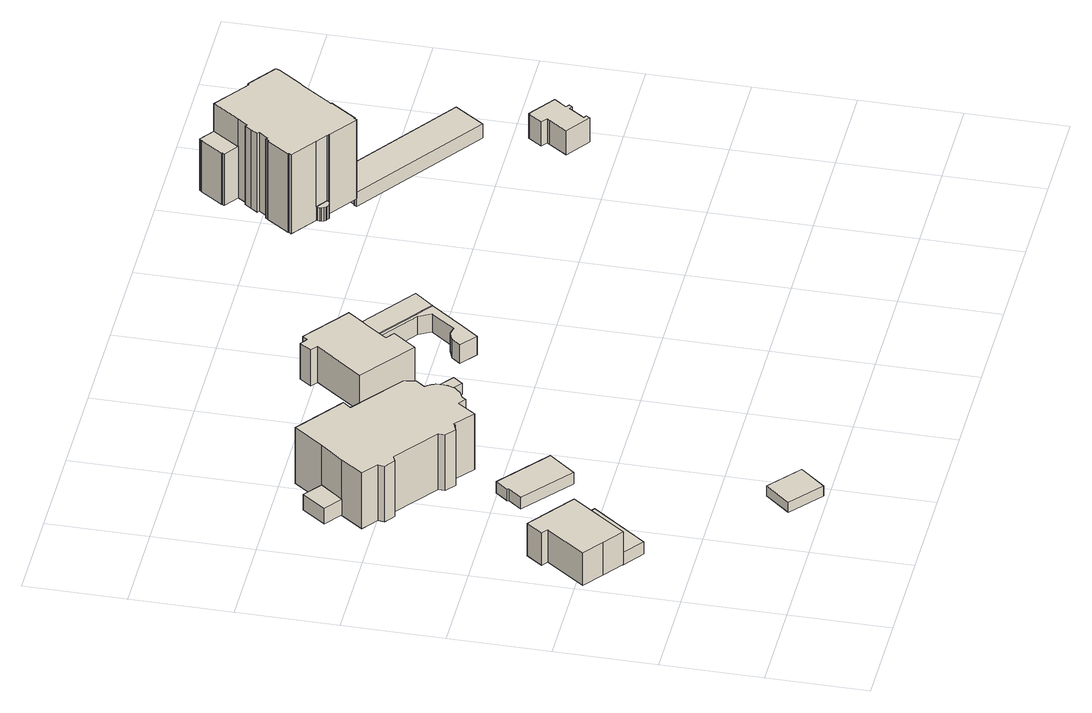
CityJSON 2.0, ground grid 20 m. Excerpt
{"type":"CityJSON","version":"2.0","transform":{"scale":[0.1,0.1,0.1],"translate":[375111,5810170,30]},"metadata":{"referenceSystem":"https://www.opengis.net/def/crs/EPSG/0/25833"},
"CityObjects":{
"building1":{"type":"Building","attributes":{"Gemeindeschluessel":"11000006","BezugspunktDach":"2200","function":"31001_3210","measuredHeight":8.81,"storeysAboveGround":1},"address":[{"country":"Germany","locality":"Berlin","thoroughfareNumber":"34","thoroughfareName":"Am Großen Wannsee"}],"geometry":[{"type":"Solid","lod":"1","boundaries":[[[[0,1,2,3,4,5,6,7]],[[8,9,10,11,12,13,14,15]],[[8,15,7,6]],[[9,8,6,5]],[[10,9,5,4]],[[11,10,4,3]],[[12,11,3,2]],[[13,12,2,1]],[[14,13,1,0]],[[15,14,0,7]]]]}]},
"building2":{"type":"Building","attributes":{"Gemeindeschluessel":"11000006","BezugspunktDach":"2200","function":"51009_1610","measuredHeight":2.79,"storeysAboveGround":0},"address":[{"country":"Germany","locality":"Berlin"}],"geometry":[{"type":"Solid","lod":"1","boundaries":[[[[16,17,18,19]],[[20,21,22,23]],[[20,23,19,18]],[[21,20,18,17]],[[22,21,17,16]],[[23,22,16,19]]]]}]},
"building3":{"type":"Building","attributes":{"Gemeindeschluessel":"11000006","BezugspunktDach":"2200","function":"51009_1610","measuredHeight":2.35,"storeysAboveGround":0},"address":[{"country":"Germany","locality":"Berlin"}],"geometry":[{"type":"Solid","lod":"1","boundaries":[[[[24,25,26,27]],[[28,29,30,31]],[[28,31,27,26]],[[29,28,26,25]],[[30,29,25,24]],[[31,30,24,27]]]]}]},
"building4":{"type":"Building","attributes":{"Gemeindeschluessel":"11000006","BezugspunktDach":"2200","function":"51009_1610","measuredHeight":3.68,"storeysAboveGround":0},"address":[{"country":"Germany","locality":"Berlin"}],"geometry":[{"type":"Solid","lod":"1","boundaries":[[[[32,33,34,35]],[[36,37,38,39]],[[36,39,35,34]],[[37,36,34,33]],[[38,37,33,32]],[[39,38,32,35]]]]}]},
"building5":{"type":"Building","attributes":{"Gemeindeschluessel":"11000006","BezugspunktDach":"2200","function":"31001_3210","measuredHeight":2.52,"storeysAboveGround":1},"address":[{"country":"Germany","locality":"Berlin","thoroughfareNumber":"34 (1)","thoroughfareName":"Am Großen Wannsee"}],"geometry":[{"type":"Solid","lod":"1","boundaries":[[[[40,41,42,43,44,45]],[[46,47,48,49,50,51]],[[46,51,45,44]],[[47,46,44,43]],[[48,47,43,42]],[[49,48,42,41]],[[50,49,41,40]],[[51,50,40,45]]]]}]},
"building6":{"type":"Building","attributes":{"Gemeindeschluessel":"11000006","BezugspunktDach":"2200","function":"31001_3210","measuredHeight":12.7,"storeysAboveGround":2},"address":[{"country":"Germany","locality":"Berlin","thoroughfareNumber":"36","thoroughfareName":"Am Großen Wannsee"}],"geometry":[{"type":"Solid","lod":"1","boundaries":[[[[52,53,54,55,56,57,58,59,60,61,62,63,64,65,66,67,68,69,70,71,72,73,74,75,76,77,78,79,80,81,82,83,84,85]],[[86,87,88,89,90,91,92,93,94,95,96,97,98,99,100,101,102,103,104,105,106,107,108,109,110,111,112,113,114,115,116,117,118,119]],[[86,119,85,84]],[[87,86,84,83]],[[88,87,83,82]],[[89,88,82,81]],[[90,89,81,80]],[[91,90,80,79]],[[92,91,79,78]],[[93,92,78,77]],[[94,93,77,76]],[[95,94,76,75]],[[96,95,75,74]],[[97,96,74,73]],[[98,97,73,72]],[[99,98,72,71]],[[100,99,71,70]],[[101,100,70,69]],[[102,101,69,68]],[[103,102,68,67]],[[104,103,67,66]],[[105,104,66,65]],[[106,105,65,64]],[[107,106,64,63]],[[108,107,63,62]],[[109,108,62,61]],[[110,109,61,60]],[[111,110,60,59]],[[112,111,59,58]],[[113,112,58,57]],[[114,113,57,56]],[[115,114,56,55]],[[116,115,55,54]],[[117,116,54,53]],[[118,117,53,52]],[[119,118,52,85]]]]}]},
"building7":{"type":"Building","attributes":{"Gemeindeschluessel":"11000006","BezugspunktDach":"2200","function":"51009_1610","measuredHeight":2.55,"storeysAboveGround":0},"address":[{"country":"Germany","locality":"Berlin"}],"geometry":[{"type":"Solid","lod":"1","boundaries":[[[[120,121,122,123]],[[124,125,126,127]],[[124,127,123,122]],[[125,124,122,121]],[[126,125,121,120]],[[127,126,120,123]]]]}]},
"building8":{"type":"Building","attributes":{"Gemeindeschluessel":"11000006","function":"31001_3210"},"address":[{"country":"Germany","locality":"Berlin","thoroughfareNumber":"38","thoroughfareName":"Am Großen Wannsee"}],"children":["building8-1","building8-2"]},
"building8-1":{"type":"BuildingPart","attributes":{"BezugspunktDach":"2200","measuredHeight":8.19,"storeysAboveGround":2},"parents":["building8"],"geometry":[{"type":"MultiSurface","lod":"1","boundaries":[[[128,129,130,131,132,133,134,135,136,137,138,139,140]],[[141,142,143,144,145,146,147,148,149,150,151,152,153]],[[141,153,140,139]],[[142,141,139,138]],[[143,142,138,137]],[[144,143,137,136]],[[145,144,136,135]],[[146,145,135,134]],[[147,154,155,134,133]],[[156,154,133,132]],[[149,148,132,131]],[[150,149,131,130]],[[151,150,130,129]],[[152,151,129,128]],[[153,152,128,140]],[[146,155,154,147]],[[148,147,154,156]]]}]},
"building8-2":{"type":"BuildingPart","attributes":{"BezugspunktDach":"2200","measuredHeight":4.36,"storeysAboveGround":2},"parents":["building8"],"geometry":[{"type":"MultiSurface","lod":"1","boundaries":[[[157,158,159,160,161,155,154,156]],[[162,163,164,165,166,167,168,169]],[[162,169,148,147]],[[163,162,147,146]],[[164,163,155,161]],[[165,164,161,160]],[[166,165,160,159]],[[167,166,159,158]],[[168,167,158,157]],[[169,168,157,156]],[[147,148,156,154]],[[146,147,154,155]]]}]},
"building9":{"type":"Building","attributes":{"Gemeindeschluessel":"11000006","BezugspunktDach":"2200","function":"51009_1610","measuredHeight":4.21,"storeysAboveGround":0},"address":[{"country":"Germany","locality":"Berlin"}],"geometry":[{"type":"Solid","lod":"1","boundaries":[[[[170,171,172,173,174,175,176,177,178,179,180,181,182]],[[183,184,185,186,187,188,189,190,191,192,193,194,195]],[[183,195,182,181]],[[184,183,181,180]],[[185,184,180,179]],[[186,185,179,178]],[[187,186,178,177]],[[188,187,177,176]],[[189,188,176,175]],[[190,189,175,174]],[[191,190,174,173]],[[192,191,173,172]],[[193,192,172,171]],[[194,193,171,170]],[[195,194,170,182]]]]}]},
"building10":{"type":"Building","attributes":{"Gemeindeschluessel":"11000006","function":"31001_3210"},"address":[{"country":"Germany","locality":"Berlin","thoroughfareNumber":"40","thoroughfareName":"Am Großen Wannsee"}],"children":["building10-1","building10-2","building10-3","building10-4"]},
"building10-1":{"type":"BuildingPart","attributes":{"BezugspunktDach":"2200","measuredHeight":24.56,"storeysAboveGround":2},"parents":["building10"],"geometry":[{"type":"MultiSurface","lod":"1","boundaries":[[[196,197,198,199,200,201,202,203,204,205,206,207,208,209,210,211,212,213,214,215,216,217,218,219,220,221,222,223,224,225,226,227,228,229,230,231,232,233,234]],[[235,236,237,238,239,240,241,242,243,244,245,246,247,248,249,250,251,252,253,254,255,256,257,258,259,260,261,262,263,264,265,266,267,268,269,270,271,272,273]],[[235,273,234,233]],[[236,235,233,232]],[[237,236,232,231]],[[238,237,231,230]],[[239,238,230,229]],[[240,239,229,228]],[[241,240,228,227]],[[242,241,227,226]],[[243,242,226,225]],[[244,243,225,224]],[[245,244,224,223]],[[246,245,223,222]],[[274,275,222,221]],[[248,247,221,220]],[[249,248,220,219]],[[250,249,219,218]],[[251,250,218,217]],[[252,251,217,216]],[[253,252,216,215]],[[254,253,215,214]],[[255,254,214,213]],[[256,255,213,212]],[[257,256,212,211]],[[258,257,211,210]],[[259,258,210,209]],[[260,259,209,208]],[[276,277,208,207]],[[278,276,207,206]],[[263,262,206,205]],[[264,263,205,204]],[[265,264,204,203]],[[266,265,203,202]],[[267,266,202,201]],[[268,267,201,200]],[[269,268,200,199]],[[270,269,199,198]],[[271,270,198,197]],[[279,280,281,197,196]],[[272,271,282,283]],[[273,272,196,234]],[[247,246,275,274]],[[261,260,277,276]],[[262,261,276,278]],[[283,282,281,280,279]]]}]},
"building10-2":{"type":"BuildingPart","attributes":{"BezugspunktDach":"2200","measuredHeight":11.68,"storeysAboveGround":2},"parents":["building10"],"geometry":[{"type":"Solid","lod":"1","boundaries":[[[[275,274,284,285,286,287,288,289]],[[290,291,292,293,294,247,246,295]],[[290,295,289,288]],[[291,290,288,287]],[[292,291,287,286]],[[293,292,286,285]],[[294,293,285,284]],[[247,294,284,274]],[[295,246,275,289]],[[246,247,274,275]]]]}]},
"building10-3":{"type":"BuildingPart","attributes":{"BezugspunktDach":"2200","measuredHeight":11.68,"storeysAboveGround":2},"parents":["building10"],"geometry":[{"type":"MultiSurface","lod":"1","boundaries":[[[278,296,297,298,277,276]],[[260,299,300,301,262,261]],[[299,260,277,298]],[[300,299,298,297]],[[301,300,297,296]],[[262,301,296,278]],[[302,260,261,276,277]],[[261,262,278,276]]]}]},
"building10-4":{"type":"BuildingPart","attributes":{"BezugspunktDach":"2200","measuredHeight":3,"storeysAboveGround":2},"parents":["building10"],"geometry":[{"type":"Solid","lod":"1","boundaries":[[[[303,304,305,306,307,308,309,310,280,279,311,312]],[[313,283,282,314,315,316,317,318,319,320,321,322]],[[313,322,312,311]],[[283,313,311,279]],[[314,282,280,310]],[[315,314,310,309]],[[316,315,309,308]],[[317,316,308,307]],[[318,317,307,306]],[[319,318,306,305]],[[320,319,305,304]],[[321,320,304,303]],[[322,321,303,312]],[[283,279,280,282]]]]}]},
"building11":{"type":"Building","attributes":{"Gemeindeschluessel":"11000006","BezugspunktDach":"2200","function":"51009_1610","measuredHeight":9.78,"storeysAboveGround":0},"address":[{"country":"Germany","locality":"Berlin"}],"geometry":[{"type":"Solid","lod":"1","boundaries":[[[[323,324,325,326]],[[327,328,329,330]],[[327,330,326,325]],[[328,327,325,324]],[[329,328,324,323]],[[330,329,323,326]]]]}]},
"building12":{"type":"Building","attributes":{"Gemeindeschluessel":"11000006","BezugspunktDach":"2200","function":"31001_2444","measuredHeight":3.25,"storeysAboveGround":1},"address":[{"country":"Germany","locality":"Berlin","thoroughfareNumber":"40 (2)","thoroughfareName":"Am Großen Wannsee"}],"geometry":[{"type":"Solid","lod":"1","boundaries":[[[[331,332,333,334,335,336,337,338]],[[339,340,341,342,343,344,345,346]],[[339,346,338,337]],[[340,339,337,336]],[[341,340,336,335]],[[342,341,335,334]],[[343,342,334,333]],[[344,343,333,332]],[[345,344,332,331]],[[346,345,331,338]]]]}]},
"building13":{"type":"Building","attributes":{"Gemeindeschluessel":"11000006","BezugspunktDach":"2200","function":"31001_3210","measuredHeight":6.69,"storeysAboveGround":1},"address":[{"country":"Germany","locality":"Berlin","thoroughfareNumber":"38A","thoroughfareName":"Am Großen Wannsee"}],"geometry":[{"type":"Solid","lod":"1","boundaries":[[[[347,348,349,350,351,352,353,354,355,356,357,358,359,360,361,362,363]],[[364,365,366,367,368,369,370,371,372,373,374,375,376,377,378,379,380]],[[364,380,363,362]],[[365,364,362,361]],[[366,365,361,360]],[[367,366,360,359]],[[368,367,359,358]],[[369,368,358,357]],[[370,369,357,356]],[[371,370,356,355]],[[372,371,355,354]],[[373,372,354,353]],[[374,373,353,352]],[[375,374,352,351]],[[376,375,351,350]],[[377,376,350,349]],[[378,377,349,348]],[[379,378,348,347]],[[380,379,347,363]]]]}]}
},
"vertices":[
[47,356,87],[87,326,87],[169,436,87],[129,466,87],[77,505,87],[53,473,87],[65,464,87],[7,386,87],[65,464,13],[53,473,13],[77,505,13],[129,466,13],[169,436,13],[87,326,13],[47,356,13],[7,386,13],
[127,296,40],[210,406,40],[169,436,40],[87,326,40],[169,436,12],[210,406,12],[127,296,12],[87,326,12],
[379,10,30],[422,60,30],[358,113,30],[316,63,30],[358,113,7],[422,60,7],[379,10,7],[316,63,7],
[118,863,59],[154,909,59],[119,936,59],[84,889,59],[119,936,23],[154,909,23],[118,863,23],[84,889,23],
[314,467,39],[357,520,39],[257,601,39],[237,576,39],[239,574,39],[217,547,39],[239,574,13],[237,576,13],[257,601,13],[357,520,13],[314,467,13],[217,547,13],
[117,795,149],[115,782,149],[135,767,149],[147,772,149],[234,706,149],[233,692,149],[253,677,149],[265,682,149],[267,681,149],[270,684,149],[309,653,149],[335,689,149],[349,678,149],[356,687,149],[363,690,149],[370,694,149],[375,700,149],[380,705,149],[383,712,149],[385,719,149],[386,727,149],[386,735,149],[385,742,149],[382,749,149],[378,756,149],[373,761,149],[387,779,149],[383,803,149],[281,881,149],[294,897,149],[199,968,149],[154,909,149],[118,863,149],[85,819,149],[118,863,22],[154,909,22],[199,968,22],[294,897,22],[281,881,22],[383,803,22],[387,779,22],[373,761,22],[378,756,22],[382,749,22],[385,742,22],[386,735,22],[386,727,22],[385,719,22],[383,712,22],[380,705,22],[375,700,22],[370,694,22],[363,690,22],[356,687,22],[349,678,22],[335,689,22],[309,653,22],[270,684,22],[267,681,22],[265,682,22],[253,677,22],[233,692,22],[234,706,22],[147,772,22],[135,767,22],[115,782,22],[117,795,22],[85,819,22],
[532,723,48],[547,742,48],[390,861,48],[375,842,48],[390,861,23],[547,742,23],[532,723,23],[375,842,23],
[535,813,115],[570,859,115],[553,871,115],[587,916,115],[592,922,115],[616,954,115],[613,956,115],[526,1022,115],[518,1012,115],[504,1022,115],[487,999,115],[501,989,115],[429,894,115],[501,989,33],[487,999,33],[504,1022,33],[518,1012,33],[526,1022,33],[613,956,33],[616,954,33],[592,922,33],[587,916,33],[553,871,33],[570,859,33],[535,813,33],[429,894,33],[616,954,71],[613,956,71],[592,922,71],
[696,844,71],[709,835,71],[729,820,71],[759,858,71],[618,962,71],[616,954,27],[613,956,27],[618,962,27],[759,858,27],[729,820,27],[709,835,27],[696,844,27],[592,922,27],
[691,840,70],[704,815,70],[667,767,70],[652,770,70],[633,763,70],[619,746,70],[652,720,70],[678,753,70],[729,820,70],[709,835,70],[696,844,70],[592,922,70],[587,916,70],[592,922,28],[696,844,28],[709,835,28],[729,820,28],[678,753,28],[652,720,28],[619,746,28],[633,763,28],[652,770,28],[667,767,28],[704,815,28],[691,840,28],[587,916,28],
[993,1094,215],[1016,1078,215],[1018,1076,215],[1019,1075,215],[1019,1074,215],[1073,1035,215],[1073,1036,215],[1075,1035,215],[1078,1040,215],[1079,1039,215],[1116,1091,215],[1115,1092,215],[1160,1156,215],[1164,1160,215],[1198,1207,215],[1197,1207,215],[1200,1212,215],[1199,1213,215],[1199,1214,215],[1144,1254,215],[1144,1253,215],[1142,1254,215],[1141,1252,215],[1116,1270,215],[1097,1284,215],[1070,1303,215],[1032,1249,215],[1018,1229,215],[1014,1232,215],[1004,1219,215],[995,1206,215],[999,1203,215],[986,1184,215],[981,1187,215],[978,1181,215],[977,1182,215],[945,1137,215],[946,1136,215],[942,1131,215],[946,1136,35],[945,1137,35],[977,1182,35],[978,1181,35],[981,1187,35],[986,1184,35],[999,1203,35],[995,1206,35],[1004,1219,35],[1014,1232,35],[1018,1229,35],[1032,1249,35],[1070,1303,35],[1097,1284,35],[1116,1270,35],[1141,1252,35],[1142,1254,35],[1144,1253,35],[1144,1254,35],[1199,1214,35],[1199,1213,35],[1200,1212,35],[1197,1207,35],[1198,1207,35],[1164,1160,35],[1160,1156,35],[1115,1092,35],[1116,1091,35],[1079,1039,35],[1078,1040,35],[1075,1035,35],[1073,1036,35],[1073,1035,35],[1019,1074,35],[1019,1075,35],[1018,1076,35],[1016,1078,35],[993,1094,35],[942,1131,35],[1070,1303,152],[1032,1249,152],[1115,1092,152],[1160,1156,152],[1116,1091,152],[993,1094,66],[1016,1078,66],[1016,1078,63],[1016,1078,36],[993,1094,36],
[1041,1324,152],[1038,1319,152],[1037,1320,152],[1005,1275,152],[1006,1274,152],[1003,1270,152],[1006,1274,35],[1005,1275,35],[1037,1320,35],[1038,1319,35],[1041,1324,35],[1003,1270,35],
[1138,1075,152],[1140,1077,152],[1184,1139,152],[1184,1139,35],[1140,1077,35],[1138,1075,35],[1160,1156,61],
[991,1083,66],[993,1079,66],[995,1076,66],[998,1074,66],[1002,1072,66],[1006,1072,66],[1010,1073,66],[1013,1075,66],[991,1091,66],[991,1087,66],[991,1091,36],[1013,1075,36],[1010,1073,36],[1006,1072,36],[1002,1072,36],[998,1074,36],[995,1076,36],[993,1079,36],[991,1083,36],[991,1087,36],
[1116,1270,139],[1123,1280,139],[1104,1294,139],[1097,1284,139],[1104,1294,41],[1123,1280,41],[1116,1270,41],[1097,1284,41],
[1332,851,48],[1374,910,48],[1140,1077,48],[1138,1075,48],[1116,1091,48],[1079,1039,48],[1078,1040,48],[1075,1035,48],[1078,1040,16],[1079,1039,16],[1116,1091,16],[1138,1075,16],[1140,1077,16],[1374,910,16],[1332,851,16],[1075,1035,16],
[1367,657,66],[1372,664,66],[1366,668,66],[1386,696,66],[1388,699,66],[1394,695,66],[1399,702,66],[1392,707,66],[1409,730,66],[1410,732,66],[1357,770,66],[1356,768,66],[1355,768,66],[1336,742,66],[1348,733,66],[1344,727,66],[1319,691,66],[1344,727,11],[1348,733,11],[1336,742,11],[1355,768,11],[1356,768,11],[1357,770,11],[1410,732,11],[1409,730,11],[1392,707,11],[1399,702,11],[1394,695,11],[1388,699,11],[1386,696,11],[1366,668,11],[1372,664,11],[1367,657,11],[1319,691,11]
]}
